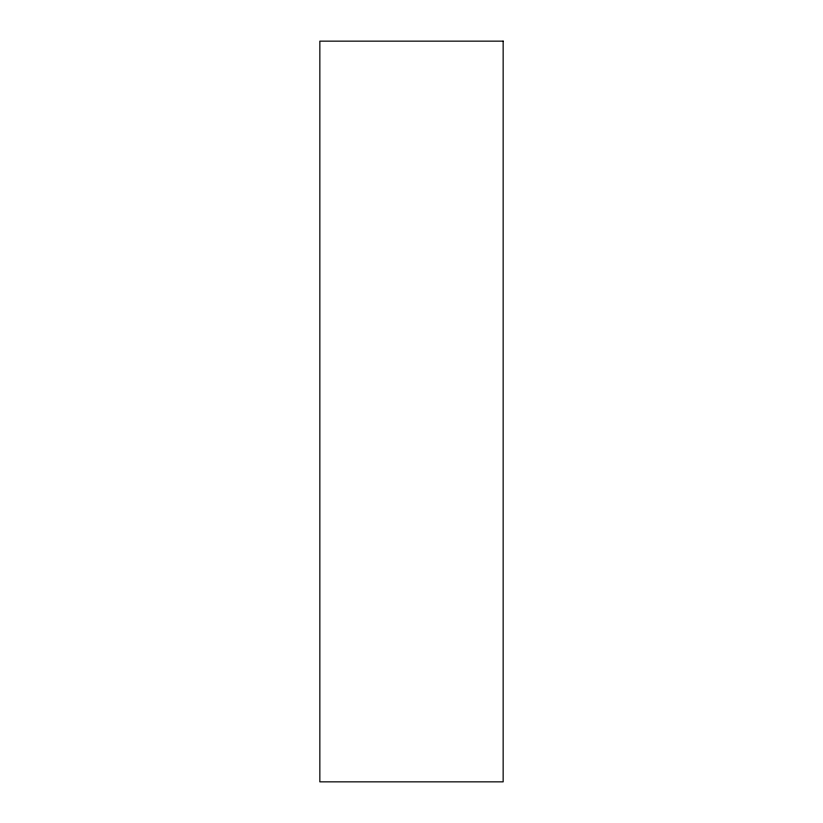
<?xml version="1.0" encoding="UTF-8"?>
<svg xmlns="http://www.w3.org/2000/svg" width="823" height="823" viewBox="0 0 823 823"><rect width="100%" height="100%" fill="white"/><g stroke="black" fill="none" stroke-linecap="round" stroke-linejoin="round"><path stroke-width="1.23" d="M503.151 41.15L319.849 41.15L319.849 781.85L503.151 781.85L503.151 41.15"/></g></svg>
